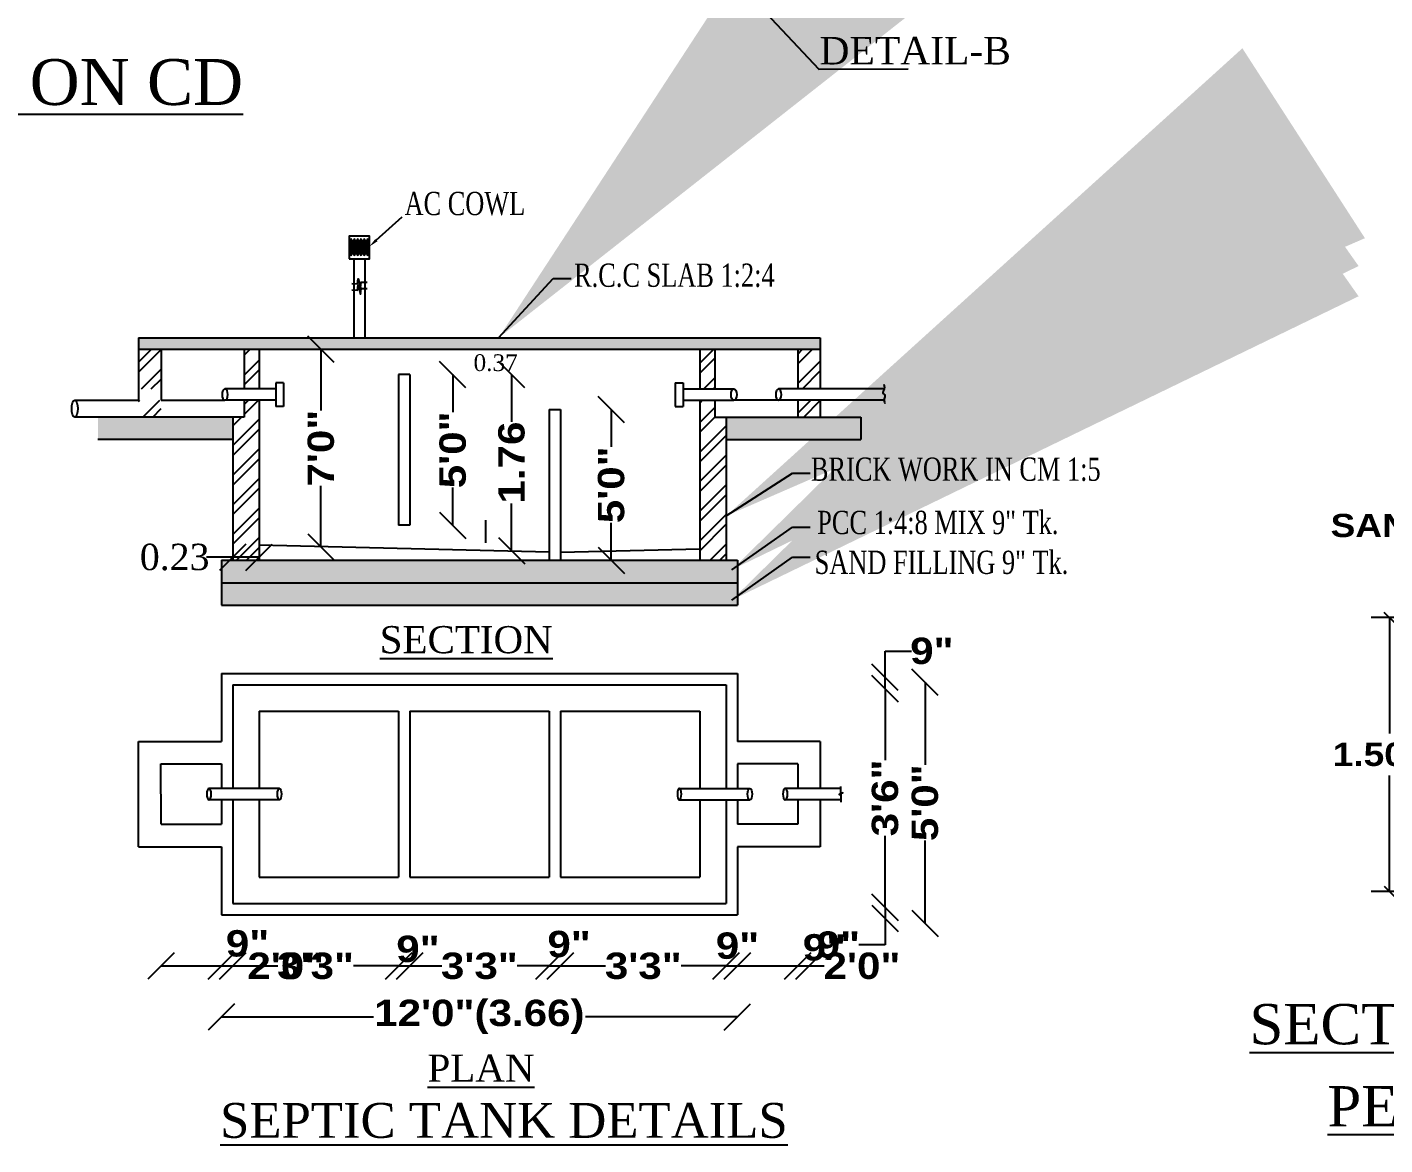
# Model space of a CAD drawing. Header units: metres. Extents: x 10791 to 12491, y -3081 to -2476.
# Drawn here: x 12451.58 to 12463.43, y -3080.43 to -3070.67 of the extents above; entities that cross this region are included whole.
import ezdxf
from ezdxf.enums import TextEntityAlignment as Align

# ---------------------------------------------------------------- set-up
doc = ezdxf.new("R2010")
doc.units = ezdxf.units.M
doc.header["$LTSCALE"] = 0.5
doc.header["$MEASUREMENT"] = 0
doc.header["$PDMODE"] = 35
doc.styles.add('ROMANS', font='times.ttf')
doc.styles.get("Standard").update_dxf_attribs({"font": ''})
doc.styles.add('STYLE2', font='times.ttf')
doc.styles.get('Standard').set_extended_font_data('Arial Black')
doc.dimstyles.new('ISO-25_WS', dxfattribs={"dimtxt": 9, "dimasz": 3, "dimexe": 1.25, "dimexo": 0.625, "dimgap": 0.6285, "dimtad": 0, "dimtih": 1, "dimtoh": 1, "dimdec": 1, "dimdsep": 46, "dimlunit": 3, "dimtxsty": 'Standard', "dimblk": 'OBLIQUE', "dimcen": 2.5, "dimse1": 1, "dimse2": 1, "dimclrd": 1, "dimclrt": 3, "dimadec": 0, "dimazin": 0, "dimtfac": 1, "dimtdec": 1, "dimtmove": 0, "dimatfit": 3, "dimldrblk": 'OBLIQUE', "dimfxl": 0, "dimtolj": 1, "dimtzin": 0, "dimarcsym": 0})
doc.dimstyles.get("Standard").update_dxf_attribs({"dimtxt": 0.23, "dimasz": 0.18, "dimexe": 0.18, "dimexo": 0.0625, "dimgap": 0.09, "dimtad": 0, "dimtih": 1, "dimtoh": 1, "dimzin": 0, "dimdsep": 46, "dimtxsty": 'Standard', "dimblk": 'OBLIQUE', "dimcen": 0.09, "dimse1": 1, "dimse2": 1, "dimclrd": 1, "dimclrt": 3, "dimadec": 0, "dimazin": 0, "dimtfac": 1, "dimtofl": 0, "dimtmove": 0, "dimatfit": 3, "dimfxl": 0, "dimtolj": 1, "dimtzin": 0, "dimarcsym": 0})
doc.dimstyles.new('STANDARD_WS', dxfattribs={"dimtxt": 0.18, "dimasz": 0.18, "dimexe": 0.18, "dimexo": 0.0625, "dimgap": 0.09, "dimtad": 0, "dimtih": 1, "dimtoh": 1, "dimdec": 4, "dimzin": 0, "dimdsep": 46, "dimtxsty": 'Standard', "dimcen": 0.09, "dimadec": 0, "dimazin": 0, "dimtfac": 1, "dimtdec": 4, "dimtofl": 0, "dimtmove": 0, "dimatfit": 3, "dimfxl": 0, "dimtolj": 1, "dimtzin": 0, "dimarcsym": 0})
pattern_1 = [(45, (12428.02863, -3104.57729), (-0.1291671, 0.1291671), []), (45, (12428.11474, -3104.57729), (-0.1291671, 0.1291671), [])]
pattern_2 = [(50, (12428.02863, -3104.57729), (0.1247831, -0.0109171), [0.01304785, -0.14352634]), (355, (12428.02863, -3104.57729), (-0.02413874, 0.13085975), [0.01043828, -0.11482107]), (100.451, (12428.03903, -3104.5782), (0.1006448, 0.11994205), [0.01108896, -0.12197855]), (46.1842, (12428.02863, -3104.5425), (0.1856692, -0.0287959), [0.0195718, -0.2152895]), (96.6356, (12428.0441, -3104.5449), (0.16260444, 0.1694683), [0.0166334, -0.1829678]), (351.184, (12428.02863, -3104.5425), (0.1626047, 0.169468), [0.0156574, -0.1722316]), (21, (12428.04603, -3104.55119), (0.10384504, -0.07004436), [0.01304785, -0.14352634]), (326, (12428.04603, -3104.55119), (0.04232984, 0.1261552), [0.01043828, -0.11482107]), (71.4514, (12428.05468, -3104.55703), (0.1461746, 0.05611113), [0.01108896, -0.12197855]), (37.5, (12428.02863, -3104.57729), (0.002115466, 0.057913984), [0, -0.1134293, 0, -0.11656079, 0, -0.115256]), (7.5, (12428.02863, -3104.57729), (0.045766555, 0.06861633), [0, -0.06645704, 0, -0.11081973, 0, -0.04392776]), (327.5, (12427.989836, -3104.57729), (0.092869587, -0.00392377), [0, -0.04349283, 0, -0.13569763, 0, -0.18006032]), (317.5, (12427.97244, -3104.57729), (0.1014576, 0.01741528), [0, -0.05654068, 0, -0.09011714, 0, -0.12786892])]

# ---------------------------------------------------------------- blocks, each defined once
blk = doc.blocks.new('_Oblique')
at = {"color": 0, "linetype": 'ByBlock', "lineweight": -2}
blk.add_line((-0.5, -0.5), (0.5, 0.5), dxfattribs=at)
blk = doc.blocks.new('*D16')
at = {"color": 1, "lineweight": -2}
for p, q in [((12455.807, -3073.705), (12455.807, -3074.117)), ((12455.807, -3075.241), (12455.807, -3074.829))]:
    blk.add_line(p, q, dxfattribs=at)
at = {"layer": 'Defpoints', "color": 0, "lineweight": 25}
for p in [(12455.807, -3073.705), (12455.807, -3073.705), (12455.807, -3075.241)]:
    blk.add_point(p, dxfattribs=at)
at = {"color": 1, "lineweight": -2, "xscale": 0.23, "yscale": 0.23, "zscale": 0.23}
for p, rotation in [((12455.807, -3073.705), 90), ((12455.807, -3075.241), 270)]:
    blk.add_blockref('_Oblique', p, dxfattribs=dict(at, rotation=rotation))
at = {"color": 3, "insert": (12455.807, -3074.473), "char_height": 0.23, "attachment_point": 5, "rotation": 90}
blk.add_mtext('\\A1;1.76', dxfattribs=at)
blk = doc.blocks.new('*D17')
at = {"color": 1, "lineweight": -2}
for p, q in [((12455.294, -3073.705), (12455.294, -3074.032)), ((12455.294, -3075.02), (12455.294, -3074.692))]:
    blk.add_line(p, q, dxfattribs=at)
at = {"layer": 'Defpoints', "color": 0, "lineweight": 25}
for p in [(12455.032, -3073.705), (12455.294, -3073.705), (12455.032, -3075.02)]:
    blk.add_point(p, dxfattribs=at)
at = {"color": 1, "lineweight": -2, "xscale": 0.23, "yscale": 0.23, "zscale": 0.23}
for p, rotation in [((12455.294, -3073.705), 90), ((12455.294, -3075.02), 270)]:
    blk.add_blockref('_Oblique', p, dxfattribs=dict(at, rotation=rotation))
at = {"color": 3, "insert": (12455.294, -3074.362), "char_height": 0.23, "attachment_point": 5, "rotation": 90}
blk.add_mtext('\\A1;5\'0"', dxfattribs=at)
blk = doc.blocks.new('*D18')
at = {"color": 1, "lineweight": -2}
for p, q in [((12454.143, -3073.484), (12454.143, -3074.019)), ((12454.143, -3075.21), (12454.143, -3074.675))]:
    blk.add_line(p, q, dxfattribs=at)
at = {"layer": 'Defpoints', "color": 0, "lineweight": 25}
for p in [(12454.137, -3073.484), (12454.143, -3073.484), (12454.137, -3075.21)]:
    blk.add_point(p, dxfattribs=at)
at = {"color": 1, "lineweight": -2, "xscale": 0.23, "yscale": 0.23, "zscale": 0.23}
for p, rotation in [((12454.143, -3073.484), 90), ((12454.143, -3075.21), 270)]:
    blk.add_blockref('_Oblique', p, dxfattribs=dict(at, rotation=rotation))
at = {"color": 3, "insert": (12454.143, -3074.347), "char_height": 0.23, "attachment_point": 5, "rotation": 90}
blk.add_mtext('\\A1;7\'0"', dxfattribs=at)
blk = doc.blocks.new('*D19')
at = {"color": 1, "linetype": 'Continuous', "lineweight": -2}
for p, q in [((12453.274, -3079.311), (12454.602, -3079.311)), ((12457.779, -3079.311), (12456.451, -3079.311))]:
    blk.add_line(p, q, dxfattribs=at)
at = {"layer": 'Defpoints', "color": 0, "linetype": 'Continuous', "lineweight": 25}
for p in [(12453.274, -3078.906), (12457.779, -3078.906), (12457.779, -3079.311)]:
    blk.add_point(p, dxfattribs=at)
at = {"color": 1, "linetype": 'Continuous', "lineweight": -2, "xscale": 0.23, "yscale": 0.23, "zscale": 0.23, "rotation": 180}
blk.add_blockref('_Oblique', (12453.274, -3079.311), dxfattribs=at)
at = {"color": 1, "linetype": 'Continuous', "lineweight": -2, "xscale": 0.23, "yscale": 0.23, "zscale": 0.23}
blk.add_blockref('_Oblique', (12457.779, -3079.311), dxfattribs=at)
at = {"color": 3, "linetype": 'Continuous', "insert": (12455.526, -3079.311), "char_height": 0.23, "attachment_point": 5}
blk.add_mtext('\\A1;12\'0"(3.66)', dxfattribs=at)
blk = doc.blocks.new('*D20')
at = {"color": 1, "lineweight": -2}
for p, q in [((12456.677, -3074.01), (12456.677, -3074.337)), ((12456.677, -3075.325), (12456.677, -3074.998))]:
    blk.add_line(p, q, dxfattribs=at)
at = {"layer": 'Defpoints', "color": 0, "lineweight": 25}
for p in [(12456.856, -3074.01), (12456.677, -3075.325), (12456.856, -3075.325)]:
    blk.add_point(p, dxfattribs=at)
at = {"color": 1, "lineweight": -2, "xscale": 0.23, "yscale": 0.23, "zscale": 0.23}
for p, rotation in [((12456.677, -3074.01), 90), ((12456.677, -3075.325), 270)]:
    blk.add_blockref('_Oblique', p, dxfattribs=dict(at, rotation=rotation))
at = {"color": 3, "insert": (12456.677, -3074.667), "char_height": 0.23, "attachment_point": 5, "rotation": 90}
blk.add_mtext('\\A1;5\'0"', dxfattribs=at)
blk = doc.blocks.new('*D21')
at = {"color": 1, "linetype": 'Continuous', "lineweight": -2}
for p, q in [((12456.233, -3078.867), (12456.627, -3078.867)), ((12457.68, -3078.867), (12457.286, -3078.867))]:
    blk.add_line(p, q, dxfattribs=at)
at = {"layer": 'Defpoints', "color": 0, "linetype": 'Continuous', "lineweight": 25}
for p in [(12456.233, -3078.691), (12457.68, -3078.691), (12457.68, -3078.867)]:
    blk.add_point(p, dxfattribs=at)
at = {"color": 1, "linetype": 'Continuous', "lineweight": -2, "xscale": 0.23, "yscale": 0.23, "zscale": 0.23, "rotation": 180}
blk.add_blockref('_Oblique', (12456.233, -3078.867), dxfattribs=at)
at = {"color": 1, "linetype": 'Continuous', "lineweight": -2, "xscale": 0.23, "yscale": 0.23, "zscale": 0.23}
blk.add_blockref('_Oblique', (12457.68, -3078.867), dxfattribs=at)
at = {"color": 3, "linetype": 'Continuous', "insert": (12456.957, -3078.867), "char_height": 0.23, "attachment_point": 5}
blk.add_mtext('\\A1;3\'3"', dxfattribs=at)
blk = doc.blocks.new('*D22')
at = {"color": 1, "linetype": 'Continuous', "lineweight": -2}
for p, q in [((12453.373, -3078.867), (12453.767, -3078.867)), ((12454.82, -3078.867), (12454.426, -3078.867))]:
    blk.add_line(p, q, dxfattribs=at)
at = {"layer": 'Defpoints', "color": 0, "linetype": 'Continuous', "lineweight": 25}
for p in [(12453.373, -3078.691), (12454.82, -3078.691), (12454.82, -3078.867)]:
    blk.add_point(p, dxfattribs=at)
at = {"color": 1, "linetype": 'Continuous', "lineweight": -2, "xscale": 0.23, "yscale": 0.23, "zscale": 0.23, "rotation": 180}
blk.add_blockref('_Oblique', (12453.373, -3078.867), dxfattribs=at)
at = {"color": 1, "linetype": 'Continuous', "lineweight": -2, "xscale": 0.23, "yscale": 0.23, "zscale": 0.23}
blk.add_blockref('_Oblique', (12454.82, -3078.867), dxfattribs=at)
at = {"color": 3, "linetype": 'Continuous', "insert": (12454.096, -3078.867), "char_height": 0.23, "attachment_point": 5}
blk.add_mtext('\\A1;3\'3"', dxfattribs=at)
blk = doc.blocks.new('*D23')
at = {"color": 1, "linetype": 'Continuous', "lineweight": -2}
for p, q in [((12452.748, -3078.867), (12453.274, -3078.867)), ((12453.274, -3078.867), (12453.504, -3078.867))]:
    blk.add_line(p, q, dxfattribs=at)
at = {"layer": 'Defpoints', "color": 0, "linetype": 'Continuous', "lineweight": 25}
for p in [(12452.748, -3078.691), (12453.274, -3078.691), (12453.274, -3078.867)]:
    blk.add_point(p, dxfattribs=at)
at = {"color": 1, "linetype": 'Continuous', "lineweight": -2, "xscale": 0.23, "yscale": 0.23, "zscale": 0.23, "rotation": 180}
blk.add_blockref('_Oblique', (12452.748, -3078.867), dxfattribs=at)
at = {"color": 1, "linetype": 'Continuous', "lineweight": -2, "xscale": 0.23, "yscale": 0.23, "zscale": 0.23}
blk.add_blockref('_Oblique', (12453.274, -3078.867), dxfattribs=at)
at = {"color": 3, "linetype": 'Continuous', "insert": (12453.836, -3078.867), "char_height": 0.23, "attachment_point": 5}
blk.add_mtext('\\A1;2\'0"', dxfattribs=at)
blk = doc.blocks.new('*D24')
at = {"color": 1, "linetype": 'Continuous', "lineweight": -2}
for p, q in [((12454.918, -3078.867), (12455.197, -3078.867)), ((12456.135, -3078.867), (12455.856, -3078.867))]:
    blk.add_line(p, q, dxfattribs=at)
at = {"layer": 'Defpoints', "color": 0, "linetype": 'Continuous', "lineweight": 25}
for p in [(12454.918, -3078.691), (12456.135, -3078.691), (12456.135, -3078.867)]:
    blk.add_point(p, dxfattribs=at)
at = {"color": 1, "linetype": 'Continuous', "lineweight": -2, "xscale": 0.23, "yscale": 0.23, "zscale": 0.23, "rotation": 180}
blk.add_blockref('_Oblique', (12454.918, -3078.867), dxfattribs=at)
at = {"color": 1, "linetype": 'Continuous', "lineweight": -2, "xscale": 0.23, "yscale": 0.23, "zscale": 0.23}
blk.add_blockref('_Oblique', (12456.135, -3078.867), dxfattribs=at)
at = {"color": 3, "linetype": 'Continuous', "insert": (12455.526, -3078.867), "char_height": 0.23, "attachment_point": 5}
blk.add_mtext('\\A1;3\'3"', dxfattribs=at)
blk = doc.blocks.new('*D25')
at = {"color": 1, "linetype": 'Continuous', "lineweight": -2}
for p, q in [((12459.068, -3076.348), (12459.068, -3076.118)), ((12459.068, -3076.118), (12459.298, -3076.118)), ((12459.068, -3076.447), (12459.068, -3076.348))]:
    blk.add_line(p, q, dxfattribs=at)
at = {"layer": 'Defpoints', "color": 0, "linetype": 'Continuous', "lineweight": 25}
for p in [(12459.068, -3076.348), (12459.068, -3076.348), (12459.068, -3076.447)]:
    blk.add_point(p, dxfattribs=at)
at = {"color": 1, "linetype": 'Continuous', "lineweight": -2, "xscale": 0.23, "yscale": 0.23, "zscale": 0.23}
for p, rotation in [((12459.068, -3076.348), 90), ((12459.068, -3076.447), 270)]:
    blk.add_blockref('_Oblique', p, dxfattribs=dict(at, rotation=rotation))
at = {"color": 3, "linetype": 'Continuous', "insert": (12459.476, -3076.118), "char_height": 0.23, "attachment_point": 5}
blk.add_mtext('\\A1;9"', dxfattribs=at)
blk = doc.blocks.new('*D26')
at = {"color": 1, "lineweight": -2}
for p, q in [((12459.416, -3076.39), (12459.416, -3077.112)), ((12459.416, -3078.494), (12459.416, -3077.772))]:
    blk.add_line(p, q, dxfattribs=at)
at = {"layer": 'Defpoints', "color": 0, "lineweight": 25}
for p in [(12459.416, -3076.39), (12459.416, -3078.494), (12459.416, -3078.494)]:
    blk.add_point(p, dxfattribs=at)
at = {"color": 1, "lineweight": -2, "xscale": 0.23, "yscale": 0.23, "zscale": 0.23}
for p, rotation in [((12459.416, -3076.39), 90), ((12459.416, -3078.494), 270)]:
    blk.add_blockref('_Oblique', p, dxfattribs=dict(at, rotation=rotation))
at = {"color": 3, "insert": (12459.416, -3077.442), "char_height": 0.23, "attachment_point": 5, "rotation": 90}
blk.add_mtext('\\A1;5\'0"', dxfattribs=at)
blk = doc.blocks.new('*D27')
at = {"color": 1, "lineweight": -2}
for p, q in [((12459.068, -3076.447), (12459.068, -3077.071)), ((12459.068, -3078.354), (12459.068, -3077.73))]:
    blk.add_line(p, q, dxfattribs=at)
at = {"layer": 'Defpoints', "color": 0, "lineweight": 25}
for p in [(12459.068, -3076.447), (12459.068, -3078.354), (12459.068, -3078.354)]:
    blk.add_point(p, dxfattribs=at)
at = {"color": 1, "lineweight": -2, "xscale": 0.23, "yscale": 0.23, "zscale": 0.23}
for p, rotation in [((12459.068, -3076.447), 90), ((12459.068, -3078.354), 270)]:
    blk.add_blockref('_Oblique', p, dxfattribs=dict(at, rotation=rotation))
at = {"color": 3, "insert": (12459.068, -3077.4), "char_height": 0.23, "attachment_point": 5, "rotation": 90}
blk.add_mtext('\\A1;3\'6"', dxfattribs=at)
blk = doc.blocks.new('*D28')
at = {"color": 1, "linetype": 'Continuous', "lineweight": -2}
for p, q in [((12457.779, -3078.867), (12458.305, -3078.867)), ((12458.305, -3078.867), (12458.535, -3078.867))]:
    blk.add_line(p, q, dxfattribs=at)
at = {"layer": 'Defpoints', "color": 0, "linetype": 'Continuous', "lineweight": 25}
for p in [(12457.779, -3078.691), (12458.305, -3078.691), (12458.305, -3078.867)]:
    blk.add_point(p, dxfattribs=at)
at = {"color": 1, "linetype": 'Continuous', "lineweight": -2, "xscale": 0.23, "yscale": 0.23, "zscale": 0.23, "rotation": 180}
blk.add_blockref('_Oblique', (12457.779, -3078.867), dxfattribs=at)
at = {"color": 1, "linetype": 'Continuous', "lineweight": -2, "xscale": 0.23, "yscale": 0.23, "zscale": 0.23}
blk.add_blockref('_Oblique', (12458.305, -3078.867), dxfattribs=at)
at = {"color": 3, "linetype": 'Continuous', "insert": (12458.866, -3078.867), "char_height": 0.23, "attachment_point": 5}
blk.add_mtext('\\A1;2\'0"', dxfattribs=at)
blk = doc.blocks.new('*D29')
at = {"color": 1, "linetype": 'Continuous', "lineweight": -2}
for p, q in [((12459.068, -3078.354), (12459.068, -3078.452)), ((12459.068, -3078.452), (12459.068, -3078.682)), ((12459.068, -3078.682), (12458.838, -3078.682))]:
    blk.add_line(p, q, dxfattribs=at)
at = {"layer": 'Defpoints', "color": 0, "linetype": 'Continuous', "lineweight": 25}
for p in [(12459.068, -3078.354), (12459.068, -3078.452), (12459.068, -3078.452)]:
    blk.add_point(p, dxfattribs=at)
at = {"color": 1, "linetype": 'Continuous', "lineweight": -2, "xscale": 0.23, "yscale": 0.23, "zscale": 0.23}
for p, rotation in [((12459.068, -3078.354), 90), ((12459.068, -3078.452), 270)]:
    blk.add_blockref('_Oblique', p, dxfattribs=dict(at, rotation=rotation))
at = {"color": 3, "linetype": 'Continuous', "insert": (12458.66, -3078.682), "char_height": 0.23, "attachment_point": 5}
blk.add_mtext('\\A1;9"', dxfattribs=at)
blk = doc.blocks.new('*D30')
at = {"color": 1, "linetype": 'Continuous', "lineweight": -2}
blk.add_line((12453.274, -3078.867), (12453.373, -3078.867), dxfattribs=at)
at = {"layer": 'Defpoints', "color": 0, "linetype": 'Continuous', "lineweight": 25}
for p in [(12453.274, -3078.867), (12453.373, -3078.867), (12453.373, -3078.867)]:
    blk.add_point(p, dxfattribs=at)
at = {"color": 1, "linetype": 'Continuous', "lineweight": -2, "xscale": 0.23, "yscale": 0.23, "zscale": 0.23, "rotation": 180}
blk.add_blockref('_Oblique', (12453.274, -3078.867), dxfattribs=at)
at = {"color": 1, "linetype": 'Continuous', "lineweight": -2, "xscale": 0.23, "yscale": 0.23, "zscale": 0.23}
blk.add_blockref('_Oblique', (12453.373, -3078.867), dxfattribs=at)
at = {"color": 3, "linetype": 'Continuous', "insert": (12453.502, -3078.671), "char_height": 0.23, "attachment_point": 5}
blk.add_mtext('\\A1;9"', dxfattribs=at)
blk = doc.blocks.new('*D31')
at = {"color": 1, "linetype": 'Continuous', "lineweight": -2}
blk.add_line((12454.82, -3078.867), (12454.918, -3078.867), dxfattribs=at)
at = {"layer": 'Defpoints', "color": 0, "linetype": 'Continuous', "lineweight": 25}
for p in [(12454.82, -3078.867), (12454.918, -3078.867), (12454.918, -3078.867)]:
    blk.add_point(p, dxfattribs=at)
at = {"color": 1, "linetype": 'Continuous', "lineweight": -2, "xscale": 0.23, "yscale": 0.23, "zscale": 0.23, "rotation": 180}
blk.add_blockref('_Oblique', (12454.82, -3078.867), dxfattribs=at)
at = {"color": 1, "linetype": 'Continuous', "lineweight": -2, "xscale": 0.23, "yscale": 0.23, "zscale": 0.23}
blk.add_blockref('_Oblique', (12454.918, -3078.867), dxfattribs=at)
at = {"color": 3, "linetype": 'Continuous', "insert": (12454.99, -3078.719), "char_height": 0.23, "attachment_point": 5}
blk.add_mtext('\\A1;9"', dxfattribs=at)
blk = doc.blocks.new('*D32')
at = {"color": 1, "linetype": 'Continuous', "lineweight": -2}
blk.add_line((12456.135, -3078.867), (12456.233, -3078.867), dxfattribs=at)
at = {"layer": 'Defpoints', "color": 0, "linetype": 'Continuous', "lineweight": 25}
for p in [(12456.135, -3078.867), (12456.233, -3078.867), (12456.233, -3078.867)]:
    blk.add_point(p, dxfattribs=at)
at = {"color": 1, "linetype": 'Continuous', "lineweight": -2, "xscale": 0.23, "yscale": 0.23, "zscale": 0.23, "rotation": 180}
blk.add_blockref('_Oblique', (12456.135, -3078.867), dxfattribs=at)
at = {"color": 1, "linetype": 'Continuous', "lineweight": -2, "xscale": 0.23, "yscale": 0.23, "zscale": 0.23}
blk.add_blockref('_Oblique', (12456.233, -3078.867), dxfattribs=at)
at = {"color": 3, "linetype": 'Continuous', "insert": (12456.309, -3078.677), "char_height": 0.23, "attachment_point": 5}
blk.add_mtext('\\A1;9"', dxfattribs=at)
blk = doc.blocks.new('*D33')
at = {"color": 1, "linetype": 'Continuous', "lineweight": -2}
blk.add_line((12457.68, -3078.867), (12457.779, -3078.867), dxfattribs=at)
at = {"layer": 'Defpoints', "color": 0, "linetype": 'Continuous', "lineweight": 25}
for p in [(12457.68, -3078.867), (12457.779, -3078.867), (12457.779, -3078.867)]:
    blk.add_point(p, dxfattribs=at)
at = {"color": 1, "linetype": 'Continuous', "lineweight": -2, "xscale": 0.23, "yscale": 0.23, "zscale": 0.23, "rotation": 180}
blk.add_blockref('_Oblique', (12457.68, -3078.867), dxfattribs=at)
at = {"color": 1, "linetype": 'Continuous', "lineweight": -2, "xscale": 0.23, "yscale": 0.23, "zscale": 0.23}
blk.add_blockref('_Oblique', (12457.779, -3078.867), dxfattribs=at)
at = {"color": 3, "linetype": 'Continuous', "insert": (12457.779, -3078.691), "char_height": 0.23, "attachment_point": 5}
blk.add_mtext('\\A1;9"', dxfattribs=at)
blk = doc.blocks.new('*D34')
at = {"color": 1, "linetype": 'Continuous', "lineweight": -2}
blk.add_line((12458.305, -3078.867), (12458.403, -3078.867), dxfattribs=at)
at = {"layer": 'Defpoints', "color": 0, "linetype": 'Continuous', "lineweight": 25}
for p in [(12458.305, -3078.867), (12458.403, -3078.867), (12458.403, -3078.867)]:
    blk.add_point(p, dxfattribs=at)
at = {"color": 1, "linetype": 'Continuous', "lineweight": -2, "xscale": 0.23, "yscale": 0.23, "zscale": 0.23, "rotation": 180}
blk.add_blockref('_Oblique', (12458.305, -3078.867), dxfattribs=at)
at = {"color": 1, "linetype": 'Continuous', "lineweight": -2, "xscale": 0.23, "yscale": 0.23, "zscale": 0.23}
blk.add_blockref('_Oblique', (12458.403, -3078.867), dxfattribs=at)
at = {"color": 3, "linetype": 'Continuous', "insert": (12458.538, -3078.706), "char_height": 0.23, "attachment_point": 5}
blk.add_mtext('\\A1;9"', dxfattribs=at)
blk = doc.blocks.new('*D35')
at = {"color": 1, "lineweight": -2, "ltscale": 2}
for p, q in [((12453.373, -3075.299), (12453.143, -3075.299)), ((12453.603, -3075.299), (12453.373, -3075.299))]:
    blk.add_line(p, q, dxfattribs=at)
at = {"layer": 'Defpoints', "color": 0, "lineweight": 25, "ltscale": 2}
for p in [(12453.373, -3075.299), (12453.373, -3075.325), (12453.603, -3075.325)]:
    blk.add_point(p, dxfattribs=at)
at = {"color": 1, "lineweight": -2, "ltscale": 2, "xscale": 0.23, "yscale": 0.23, "zscale": 0.23, "rotation": 180}
blk.add_blockref('_Oblique', (12453.373, -3075.299), dxfattribs=at)
at = {"color": 1, "lineweight": -2, "ltscale": 2, "xscale": 0.23, "yscale": 0.23, "zscale": 0.23}
blk.add_blockref('_Oblique', (12453.603, -3075.299), dxfattribs=at)
at = {"color": 3, "lineweight": 25, "ltscale": 2, "insert": (12452.866, -3075.299), "char_height": 0.23, "attachment_point": 5, "style": 'STYLE2'}
blk.add_mtext('\\A1;0.23', dxfattribs=at)
blk = doc.blocks.new('*D10')
at = {"color": 0, "lineweight": -2}
for p, q in [((11807.457, -2828.448), (11806.94, -2828.448)), ((11807.12, -2828.448), (11807.12, -2829.597)), ((11807.12, -2831.163), (11807.12, -2830.015)), ((11807.459, -2831.163), (11806.94, -2831.163))]:
    blk.add_line(p, q, dxfattribs=at)
at = {"layer": 'Defpoints', "color": 0, "lineweight": -2}
for p in [(11807.12, -2828.448), (11807.519, -2828.448), (11807.522, -2831.163)]:
    blk.add_point(p, dxfattribs=at)
at = {"color": 0, "lineweight": -2, "xscale": 0.1, "yscale": 0.1, "zscale": 0.1}
for p, rotation in [((11807.12, -2828.448), 90), ((11807.12, -2831.163), 270)]:
    blk.add_blockref('_Oblique', p, dxfattribs=dict(at, rotation=rotation))
at = {"color": 3, "insert": (11807.12, -2829.806), "char_height": 0.23, "attachment_point": 5}
blk.add_mtext('\\A1;1.50 M', dxfattribs=at)
blk = doc.blocks.new('DFGUYIOYK')
at = {"color": 3}
blk.add_text('SAND FILLING', height=0.23, dxfattribs=at).set_placement((11840.945, -2814.132))
at = {"color": 1, "style": 'STYLE2'}
for s, p in [('%%USECTION OF RAIN WATER', (11840.14, -2819.163)), ('%%UPERCOLATION BED', (11840.913, -2819.978))]:
    blk.add_text(s, height=0.4, dxfattribs=at).set_placement(p)
at = {"color": 7}
dim = blk.add_linear_dim(base=(11841.528, -2814.931), p1=(11841.93, -2817.646), p2=(11841.927, -2814.931), angle=90, text='1.50 M', dimstyle='STANDARD_WS', override={"dimtxt": 0.23, "dimasz": 0.1, "dimdec": 2, "dimblk1": 'OBLIQUE', "dimblk2": 'OBLIQUE', "dimsah": 1, "dimclrt": 3}, dxfattribs=at)
dim.commit()
dim.dimension.update_dxf_attribs({"geometry": '*D10', "text_midpoint": (11841.528, -2816.288), "insert": (34.408, 13.517)})

msp = doc.modelspace()

# ---------------------------------------------------------------- hatches: boundary and pattern name
h = msp.add_hatch()
h.set_pattern_fill('AR-CONC', color=1, scale=0.000684926, style=0)
h.set_pattern_definition(pattern_2)
h.paths.add_polyline_path([(12452.551, -3073.385), (12452.551, -3073.484), (12458.502, -3073.484), (12458.502, -3073.385)])
h = msp.add_hatch()
h.set_pattern_fill('ANSI32', color=1, scale=0.019178, style=0)
h.set_pattern_definition(pattern_1)
h.paths.add_polyline_path([(12452.748, -3073.484), (12452.551, -3073.484), (12452.551, -3073.83), (12452.748, -3073.83)])
h.paths.add_polyline_path([(12452.551, -3073.929), (12452.551, -3074.076), (12452.748, -3074.076), (12452.748, -3073.929)])
h.paths.add_polyline_path([(12458.502, -3073.484), (12458.305, -3073.484), (12458.305, -3073.83), (12458.502, -3073.83)])
h.paths.add_polyline_path([(12458.502, -3073.929), (12458.305, -3073.929), (12458.305, -3074.076), (12458.502, -3074.076)])
h = msp.add_hatch()
h.set_pattern_fill('ANSI32', color=1, scale=0.019178, style=0)
h.set_pattern_definition(pattern_1)
h.paths.add_polyline_path([(12453.472, -3073.83), (12453.603, -3073.83), (12453.603, -3073.484), (12453.472, -3073.484)])
h.paths.add_polyline_path([(12453.373, -3075.325), (12453.603, -3075.325), (12453.603, -3073.929), (12453.472, -3073.929), (12453.472, -3074.076), (12453.373, -3074.076)])
h.paths.add_polyline_path([(12457.45, -3075.325), (12457.68, -3075.325), (12457.68, -3074.076), (12457.581, -3074.076), (12457.581, -3073.929), (12457.45, -3073.929)])
h.paths.add_polyline_path([(12457.581, -3073.484), (12457.45, -3073.484), (12457.45, -3073.83), (12457.581, -3073.83)])
h = msp.add_hatch()
h.set_pattern_fill('AR-CONC', color=1, scale=0.000684926, style=0)
h.set_pattern_definition(pattern_2)
h.paths.add_polyline_path([(12452.196, -3074.076), (12452.196, -3074.273), (12453.373, -3074.273), (12453.373, -3074.076)])
h.paths.add_polyline_path([(12457.68, -3074.076), (12457.68, -3074.273), (12458.857, -3074.273), (12458.857, -3074.076)])
h = msp.add_hatch()
h.set_pattern_fill('AR-CONC', color=1, scale=0.000684926, style=0)
h.set_pattern_definition(pattern_2)
h.paths.add_polyline_path([(12457.779, -3075.522), (12457.779, -3075.325), (12453.274, -3075.325), (12453.274, -3075.522)])
h = msp.add_hatch()
h.set_pattern_fill('AR-SAND', color=3, scale=0.00137, style=0)
h.set_pattern_definition([(37.5, (12428.02863, -3104.57729), (-0.00219181, 0.067042415), [0, -0.05288728, 0, -0.05915025, 0, -0.05654068]), (7.5, (12428.02863, -3104.57729), (0.06157808, 0.0981945), [0, -0.0285313, 0, -0.04766814, 0, -0.01826699]), (327.5, (12427.985835, -3104.57729), (0.10835432, 0.00019687), [0, -0.01739713, 0, -0.062629676, 0, -0.08176652]), (317.5, (12427.985835, -3104.57729), (0.104596, 0.03053804), [0, -0.008698566, 0, -0.04105723, 0, -0.04697226])])
h.paths.add_polyline_path([(12453.274, -3075.522), (12453.274, -3075.719), (12457.779, -3075.719), (12457.779, -3075.522)])

# ---------------------------------------------------------------- linework, layer by layer
at = {"color": 21}
msp.add_line((12454.626, -3072.532), (12454.852, -3072.327), dxfattribs=at)
at = {"color": 1}
for p, q in [((12454.398, -3072.53), (12454.398, -3072.655)), ((12454.412, -3072.53), (12454.412, -3072.655)), ((12454.427, -3072.53), (12454.427, -3072.655)), ((12454.441, -3072.53), (12454.441, -3072.655)), ((12454.456, -3072.53), (12454.456, -3072.655)), ((12454.47, -3072.53), (12454.47, -3072.655)), ((12454.486, -3072.53), (12454.486, -3072.655)), ((12454.499, -3072.53), (12454.499, -3072.655)), ((12454.515, -3072.53), (12454.515, -3072.655)), ((12454.529, -3072.53), (12454.529, -3072.655)), ((12454.544, -3072.53), (12454.544, -3072.655)), ((12454.558, -3072.53), (12454.558, -3072.655))]:
    msp.add_line(p, q, dxfattribs=at)
for p, q in [((12454.429, -3072.694), (12454.429, -3073.385)), ((12454.527, -3072.694), (12454.527, -3073.385)), ((12452.551, -3073.385), (12458.502, -3073.385)), ((12452.551, -3073.385), (12452.551, -3073.929)), ((12458.502, -3073.385), (12458.502, -3073.83)), ((12452.551, -3073.484), (12458.502, -3073.484)), ((12452.748, -3073.484), (12452.748, -3073.929)), ((12453.472, -3073.484), (12453.472, -3073.83)), ((12453.603, -3073.484), (12453.603, -3073.83)), ((12457.45, -3073.484), (12457.45, -3073.83)), ((12457.581, -3073.484), (12457.581, -3073.83)), ((12458.305, -3073.484), (12458.305, -3073.83)), ((12453.817, -3073.776), (12453.749, -3073.776)), ((12453.749, -3073.776), (12453.749, -3073.983)), ((12453.817, -3073.776), (12453.817, -3073.983)), ((12454.918, -3073.705), (12454.82, -3073.705)), ((12454.82, -3073.705), (12454.82, -3075.02)), ((12454.918, -3073.705), (12454.918, -3075.02)), ((12457.236, -3073.776), (12457.236, -3073.983)), ((12457.236, -3073.776), (12457.304, -3073.776)), ((12457.304, -3073.776), (12457.304, -3073.983)), ((12453.749, -3073.83), (12453.305, -3073.83)), ((12457.304, -3073.83), (12457.748, -3073.83)), ((12459.062, -3073.83), (12458.138, -3073.83)), ((12451.994, -3073.929), (12452.551, -3073.929)), ((12452.748, -3073.929), (12453.305, -3073.929)), ((12453.749, -3073.929), (12453.305, -3073.929)), ((12453.472, -3073.929), (12453.472, -3074.076)), ((12453.603, -3073.929), (12453.603, -3075.325)), ((12453.817, -3073.983), (12453.749, -3073.983)), ((12456.135, -3074.01), (12456.233, -3074.01)), ((12456.135, -3074.01), (12456.135, -3075.325)), ((12456.233, -3074.01), (12456.233, -3075.325)), ((12457.236, -3073.983), (12457.304, -3073.983)), ((12457.304, -3073.929), (12457.748, -3073.929)), ((12457.45, -3073.929), (12457.45, -3075.325)), ((12457.581, -3073.929), (12457.581, -3074.076)), ((12459.059, -3073.929), (12457.748, -3073.929)), ((12458.305, -3073.929), (12458.305, -3074.076)), ((12458.502, -3073.929), (12458.502, -3074.076)), ((12453.472, -3074.076), (12451.994, -3074.076)), ((12453.373, -3074.076), (12453.373, -3075.325)), ((12457.581, -3074.076), (12458.857, -3074.076)), ((12457.68, -3074.076), (12457.68, -3075.325)), ((12458.857, -3074.076), (12458.857, -3074.273)), ((12453.373, -3074.273), (12452.196, -3074.273)), ((12457.68, -3074.273), (12458.857, -3074.273)), ((12454.918, -3075.02), (12454.82, -3075.02)), ((12455.578, -3074.977), (12455.578, -3075.174)), ((12456.135, -3075.256), (12453.603, -3075.195)), ((12453.274, -3075.325), (12457.779, -3075.325)), ((12453.274, -3075.325), (12453.274, -3075.719)), ((12456.233, -3075.256), (12457.45, -3075.227)), ((12457.779, -3075.325), (12457.779, -3075.719)), ((12453.274, -3075.522), (12457.779, -3075.522)), ((12453.274, -3075.719), (12457.779, -3075.719)), ((12453.274, -3076.315), (12457.779, -3076.315)), ((12453.274, -3076.315), (12453.274, -3076.907)), ((12457.779, -3076.315), (12457.779, -3076.907)), ((12453.373, -3076.414), (12457.68, -3076.414)), ((12453.373, -3076.414), (12453.373, -3077.318)), ((12457.68, -3076.414), (12457.68, -3077.318)), ((12453.603, -3076.644), (12454.82, -3076.644)), ((12453.603, -3076.644), (12453.603, -3077.318)), ((12454.82, -3076.644), (12454.82, -3078.091)), ((12454.918, -3076.644), (12454.918, -3078.091)), ((12454.918, -3076.644), (12456.135, -3076.644)), ((12456.135, -3076.644), (12456.135, -3078.091)), ((12456.233, -3076.644), (12457.45, -3076.644)), ((12456.233, -3076.644), (12456.233, -3078.091)), ((12457.45, -3076.644), (12457.45, -3077.318)), ((12452.551, -3076.907), (12453.274, -3076.907)), ((12452.551, -3077.828), (12452.551, -3076.907)), ((12458.502, -3076.907), (12457.779, -3076.907)), ((12458.502, -3076.907), (12458.502, -3077.318)), ((12452.746, -3077.104), (12453.274, -3077.104)), ((12452.748, -3077.63), (12452.746, -3077.104)), ((12453.274, -3077.104), (12453.274, -3077.318)), ((12457.779, -3077.104), (12457.779, -3077.318)), ((12458.305, -3077.104), (12457.779, -3077.104)), ((12458.305, -3077.104), (12458.305, -3077.318)), ((12453.781, -3077.318), (12453.166, -3077.318)), ((12457.272, -3077.318), (12457.887, -3077.318)), ((12458.679, -3077.318), (12458.196, -3077.318)), ((12453.781, -3077.417), (12453.166, -3077.417)), ((12453.274, -3077.417), (12453.274, -3077.63)), ((12453.373, -3077.417), (12453.373, -3078.321)), ((12453.603, -3077.417), (12453.603, -3078.091)), ((12457.272, -3077.417), (12457.887, -3077.417)), ((12457.45, -3077.417), (12457.45, -3078.091)), ((12457.68, -3077.417), (12457.68, -3078.321)), ((12457.779, -3077.417), (12457.779, -3077.63)), ((12458.681, -3077.417), (12458.196, -3077.417)), ((12458.305, -3077.417), (12458.305, -3077.63)), ((12458.502, -3077.417), (12458.502, -3077.828)), ((12452.748, -3077.63), (12453.274, -3077.63)), ((12458.305, -3077.63), (12457.779, -3077.63)), ((12452.551, -3077.828), (12453.274, -3077.828)), ((12453.274, -3077.828), (12453.274, -3078.42)), ((12457.779, -3077.828), (12457.779, -3078.42)), ((12458.502, -3077.828), (12457.779, -3077.828)), ((12453.603, -3078.091), (12454.82, -3078.091)), ((12454.918, -3078.091), (12456.135, -3078.091)), ((12456.233, -3078.091), (12457.45, -3078.091)), ((12453.373, -3078.321), (12457.68, -3078.321)), ((12453.274, -3078.42), (12457.779, -3078.42))]:
    msp.add_line(p, q)
msp.add_lwpolyline([(12454.39, -3072.694), (12454.566, -3072.694), (12454.566, -3072.497), (12454.39, -3072.497)], close=True)
for points in [[(12454.413, -3072.909), (12454.463, -3072.913), (12454.467, -3072.87), (12454.487, -3072.949), (12454.494, -3072.897), (12454.546, -3072.897)], [(12454.413, -3072.965), (12454.463, -3072.968), (12454.467, -3072.925), (12454.487, -3073.004), (12454.494, -3072.953), (12454.546, -3072.953)]]:
    msp.add_lwpolyline(points)
msp.add_lwpolyline([(12458.679, -3077.299), (12458.679, -3077.355), (12458.699, -3077.355), (12458.668, -3077.37), (12458.681, -3077.37), (12458.681, -3077.436)], dxfattribs=at)
for centre, start, end in [((12454.405, -3072.53), 0, 180), ((12454.405, -3072.53), 0, 180), ((12454.434, -3072.53), 0, 180), ((12454.434, -3072.53), 0, 180), ((12454.463, -3072.53), 0, 180), ((12454.463, -3072.53), 0, 180), ((12454.493, -3072.53), 0, 180), ((12454.493, -3072.53), 0, 180), ((12454.522, -3072.53), 0, 180), ((12454.522, -3072.53), 0, 180), ((12454.551, -3072.53), 0, 180), ((12454.551, -3072.53), 0, 180), ((12454.405, -3072.655), 180, 0), ((12454.434, -3072.655), 180, 0), ((12454.463, -3072.655), 180, 0), ((12454.493, -3072.655), 180, 0), ((12454.522, -3072.655), 180, 0), ((12454.551, -3072.655), 180, 0)]:
    msp.add_arc(centre, 0.00697, start, end, dxfattribs=at)
at = {"extrusion": (0, 0, -1)}
for centre, ratio in [((12453.305, -3073.88), 0.51174), ((12458.138, -3073.88), 0.51174), ((12453.166, -3077.367), 0.402685), ((12457.272, -3077.367), 0.351077), ((12458.196, -3077.367), 0.402685)]:
    msp.add_ellipse(centre, major_axis=(0, 0.0493), ratio=ratio, dxfattribs=at)
for centre, ratio in [((12457.748, -3073.88), 0.51174), ((12453.781, -3077.367), 0.351077), ((12457.887, -3077.367), 0.402685)]:
    msp.add_ellipse(centre, major_axis=(0, 0.0493), ratio=ratio)
at = {"color": 2}
msp.add_ellipse((12451.994, -3074.002), major_axis=(0, 0.0734), ratio=0.368428, dxfattribs=at)
at = {"color": 1}
msp.add_spline([(12459.056, -3073.79), (12459.056, -3073.843), (12459.047, -3073.861), (12459.063, -3073.88), (12459.059, -3073.918), (12459.066, -3073.956)], degree=3, dxfattribs=at)
at = {"color": 21}
msp.add_solid([(12454.636, -3072.542), (12454.617, -3072.522), (12454.566, -3072.587)], dxfattribs=at)

# ---------------------------------------------------------------- block references
at = {"color": 4, "lineweight": 25, "xscale": 0.8800000000010186, "yscale": 0.8800000000010186, "zscale": 0.8800000000010186}
msp.add_blockref('DFGUYIOYK', (2042.925, -598.687), dxfattribs=at)

# ---------------------------------------------------------------- texts
at = {"color": 2, "lineweight": 25, "style": 'STYLE2'}
msp.add_text('DETAIL-B', height=0.24, dxfattribs=at).set_placement((12458.495, -3070.998))
msp.add_text('DETAIL-B', height=0.24, dxfattribs=at).set_placement((12458.495, -3070.998))
at = {"color": 2, "style": 'STYLE2'}
msp.add_text('%%USECTION ON CD', height=0.4, dxfattribs=at).set_placement((12451.181, -3071.351), align=Align.CENTER)
at = {"color": 4, "style": 'ROMANS', "width": 0.75}
for s, height, p in [('AC COWL', 0.2029, (12454.873, -3072.313)), ('R.C.C SLAB 1:2:4', 0.20294, (12456.353, -3072.939)), ('BRICK WORK IN CM 1:5', 0.20294, (12458.42, -3074.632)), ('PCC 1:4:8 MIX 9" Tk.', 0.20294, (12458.475, -3075.097)), ('SAND FILLING 9" Tk.', 0.20294, (12458.453, -3075.445))]:
    msp.add_text(s, height=height, dxfattribs=at).set_placement(p)
at = {"linetype": 'Continuous', "style": 'ROMANS'}
msp.add_text('0.37', height=0.1461, dxfattribs=at).set_placement((12455.475, -3073.674))
at = {"color": 3, "style": 'STYLE2'}
for s, height, p in [('%%uSECTION', 0.2368, (12455.411, -3076.137)), ('%%uPLAN', 0.2368, (12455.54, -3079.877)), ('%%USEPTIC TANK DETAILS', 0.30441, (12455.74, -3080.367))]:
    msp.add_text(s, height=height, dxfattribs=at).set_placement(p, align=Align.CENTER)

# ---------------------------------------------------------------- dimensions: what is measured, and where the dimension line sits
at = {"color": 7}
for base, p1, p2, text, picture, middle in [((12454.143, -3073.484), (12454.137, -3075.21), (12454.137, -3073.484), '7\'0"', '*D18', (12454.143, -3074.347)), ((12455.294, -3073.705), (12455.032, -3075.02), (12455.032, -3073.705), '5\'0"', '*D17', (12455.294, -3074.362)), ((12455.807, -3073.705), (12455.807, -3075.241), (12455.807, -3073.705), '1.76', '*D16', (12455.807, -3074.473)), ((12456.677, -3075.325), (12456.856, -3074.01), (12456.856, -3075.325), '5\'0"', '*D20', (12456.677, -3074.667)), ((12459.416, -3078.494), (12459.416, -3076.39), (12459.416, -3078.494), '5\'0"', '*D26', (12459.416, -3077.442)), ((12459.068, -3078.354), (12459.068, -3076.447), (12459.068, -3078.354), '3\'6"', '*D27', (12459.068, -3077.4))]:
    dim = msp.add_linear_dim(base=base, p1=p1, p2=p2, angle=90, text=text, dimstyle='Standard', override={"dimtxt": 0.23, "dimasz": 0.23, "dimgap": 0, "dimtih": 0, "dimdec": 1, "dimlunit": 3, "dimblk1": 'Oblique', "dimblk2": 'Oblique', "dimsah": 1, "dimclrd": 1, "dimclrt": 3, "dimtmove": 2}, dxfattribs=at)
    dim.commit()
    dim.dimension.update_dxf_attribs({"geometry": picture, "text_midpoint": middle})
at = {"color": 7, "lineweight": 25, "ltscale": 2}
dim = msp.add_linear_dim(base=(12453.373, -3075.299), p1=(12453.603, -3075.325), p2=(12453.373, -3075.325), dimstyle='Standard', override={"dimtxt": 0.23, "dimasz": 0.23, "dimgap": 0, "dimtxsty": 'STYLE2'}, dxfattribs=at)
dim.commit()
dim.dimension.update_dxf_attribs({"geometry": '*D35', "text_midpoint": (12452.866, -3075.299)})
at = {"linetype": 'Continuous'}
for base, p1, p2, picture, middle in [((12459.068, -3076.348), (12459.068, -3076.447), (12459.068, -3076.348), '*D25', (12459.476, -3076.118)), ((12459.068, -3078.452), (12459.068, -3078.354), (12459.068, -3078.452), '*D29', (12458.66, -3078.682))]:
    dim = msp.add_linear_dim(base=base, p1=p1, p2=p2, angle=90, text='9"', dimstyle='ISO-25_WS', override={"dimtxt": 0.23, "dimasz": 0.23, "dimgap": 0, "dimlfac": 0.25}, dxfattribs=at)
    dim.commit()
    dim.dimension.update_dxf_attribs({"geometry": picture, "text_midpoint": middle})
for base, p1, p2, picture, middle in [((12453.373, -3078.867), (12453.274, -3078.867), (12453.373, -3078.867), '*D30', (12453.502, -3078.671)), ((12456.233, -3078.867), (12456.135, -3078.867), (12456.233, -3078.867), '*D32', (12456.309, -3078.677)), ((12454.918, -3078.867), (12454.82, -3078.867), (12454.918, -3078.867), '*D31', (12454.99, -3078.719)), ((12457.779, -3078.867), (12457.68, -3078.867), (12457.779, -3078.867), '*D33', (12457.779, -3078.691)), ((12458.403, -3078.867), (12458.305, -3078.867), (12458.403, -3078.867), '*D34', (12458.538, -3078.706))]:
    dim = msp.add_linear_dim(base=base, p1=p1, p2=p2, text='9"', dimstyle='ISO-25_WS', override={"dimtxt": 0.23, "dimasz": 0.23, "dimgap": 0, "dimlfac": 0.25, "dimtmove": 2}, dxfattribs=at)
    dim.commit()
    dim.dimension.update_dxf_attribs({"geometry": picture, "text_midpoint": middle, "dimtype": 160})
for base, p1, p2, text, picture, middle in [((12453.274, -3078.867), (12452.748, -3078.691), (12453.274, -3078.691), '2\'0"', '*D23', (12453.836, -3078.867)), ((12454.82, -3078.867), (12453.373, -3078.691), (12454.82, -3078.691), '3\'3"', '*D22', (12454.096, -3078.867)), ((12456.135, -3078.867), (12454.918, -3078.691), (12456.135, -3078.691), '3\'3"', '*D24', (12455.526, -3078.867)), ((12457.68, -3078.867), (12456.233, -3078.691), (12457.68, -3078.691), '3\'3"', '*D21', (12456.957, -3078.867)), ((12458.305, -3078.867), (12457.779, -3078.691), (12458.305, -3078.691), '2\'0"', '*D28', (12458.866, -3078.867)), ((12457.779, -3079.311), (12453.274, -3078.906), (12457.779, -3078.906), '12\'0"(3.66)', '*D19', (12455.526, -3079.311))]:
    dim = msp.add_linear_dim(base=base, p1=p1, p2=p2, text=text, dimstyle='ISO-25_WS', override={"dimtxt": 0.23, "dimasz": 0.23, "dimgap": 0, "dimlfac": 0.25}, dxfattribs=at)
    dim.commit()
    dim.dimension.update_dxf_attribs({"geometry": picture, "text_midpoint": middle})

# ---------------------------------------------------------------- leaders
at = {"color": 21}
for points in [[(12455.693, -3073.385), (12456.169, -3072.865), (12456.326, -3072.865)], [(12457.68, -3074.939), (12458.258, -3074.566), (12458.414, -3074.566)], [(12457.729, -3075.409), (12458.258, -3075.036), (12458.414, -3075.036)], [(12457.729, -3075.673), (12458.258, -3075.3), (12458.414, -3075.3)]]:
    msp.add_leader(points, dimstyle='Standard', override={"dimtxt": 9, "dimasz": 6, "dimexe": 2, "dimexo": 12, "dimgap": 3, "dimzin": 12, "dimtxsty": 'ROMANS', "dimclrd": 21, "dimclre": 21, "dimclrt": 4}, dxfattribs=at)
at = {"color": 7, "lineweight": 25, "ltscale": 0.25}
msp.add_leader([(12457.763, -3070.264), (12458.49, -3071.039), (12459.269, -3071.036)], dimstyle='Standard', override={"dimtxt": 0.24, "dimgap": 0, "dimtad": 0, "dimtxsty": 'STYLE2'}, dxfattribs=at)
msp.add_leader([(12457.763, -3070.264), (12458.49, -3071.039), (12459.269, -3071.036)], dimstyle='Standard', override={"dimtxt": 0.24, "dimgap": 0, "dimtad": 0, "dimtxsty": 'STYLE2'}, dxfattribs=at)

doc.saveas('drawing.dxf')
